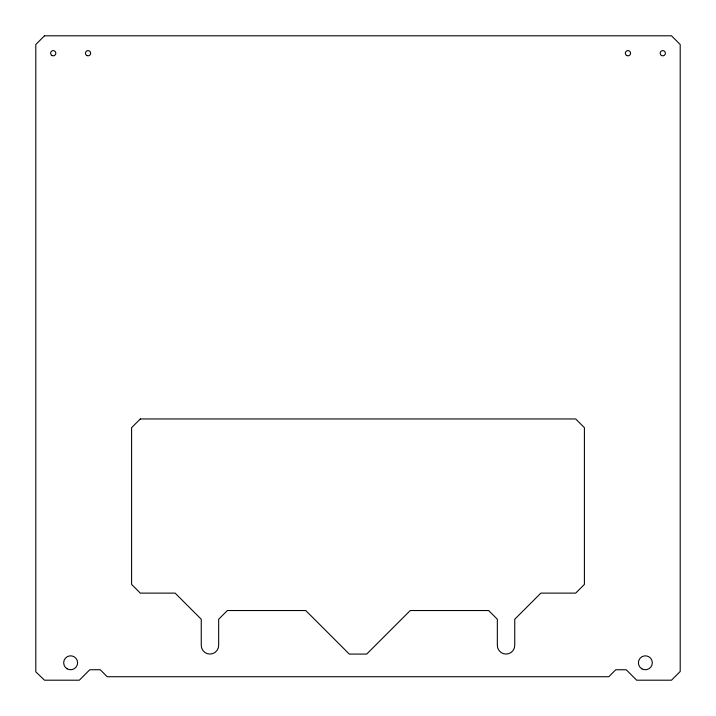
<?xml version="1.0" encoding="UTF-8"?>
<svg xmlns="http://www.w3.org/2000/svg" width="716" height="716" viewBox="0 0 716 716"><rect width="100%" height="100%" fill="white"/><g stroke="black" fill="none" stroke-linecap="round" stroke-linejoin="round"><path stroke-width="1.07" d="M44.508 35.8L35.8 44.508L35.8 671.823L44.508 680.2L79.342 680.2L89.786 669.746L100.24 669.746L107.203 676.718L608.797 676.718L615.76 669.746L626.214 669.746L636.658 680.2L671.492 680.2L680.2 671.492L680.2 44.508L671.492 35.8L44.508 35.8M140.3 418.958L131.592 427.667L131.592 584.408L140.3 593.117L175.134 593.117L201.25 619.242L201.25 645.367A8.708 8.708 0 0 0 209.958 654.075A8.708 8.708 0 0 0 218.666 645.367L218.666 619.242L227.375 610.533L305.75 610.533L349.292 654.075L366.708 654.075L410.25 610.533L488.625 610.533L497.334 619.242L497.334 645.367A8.708 8.708 0 0 0 506.042 654.075A8.708 8.708 0 0 0 514.75 645.367L514.75 619.242L540.866 593.117L575.7 593.117L584.408 584.408L584.408 427.667L575.7 418.958L140.3 418.958M67.152 668.816A6.963 6.963 0 0 0 77.597 662.783A6.963 6.963 0 0 0 67.152 656.751A6.963 6.963 0 0 0 67.152 668.816M641.885 668.816A6.963 6.963 0 0 0 652.33 662.783A6.963 6.963 0 0 0 641.885 656.751A6.963 6.963 0 0 0 641.885 668.816M661.477 55.481A2.613 2.613 0 0 0 665.397 53.217A2.613 2.613 0 0 0 661.477 50.952A2.613 2.613 0 0 0 661.477 55.481M626.643 55.481A2.613 2.613 0 0 0 630.563 53.217A2.613 2.613 0 0 0 626.643 50.952A2.613 2.613 0 0 0 626.643 55.481M51.91 55.481A2.613 2.613 0 0 0 55.83 53.217A2.613 2.613 0 0 0 51.91 50.952A2.613 2.613 0 0 0 51.91 55.481M86.743 55.481A2.613 2.613 0 0 0 90.663 53.217A2.613 2.613 0 0 0 86.743 50.952A2.613 2.613 0 0 0 86.743 55.481"/></g></svg>
